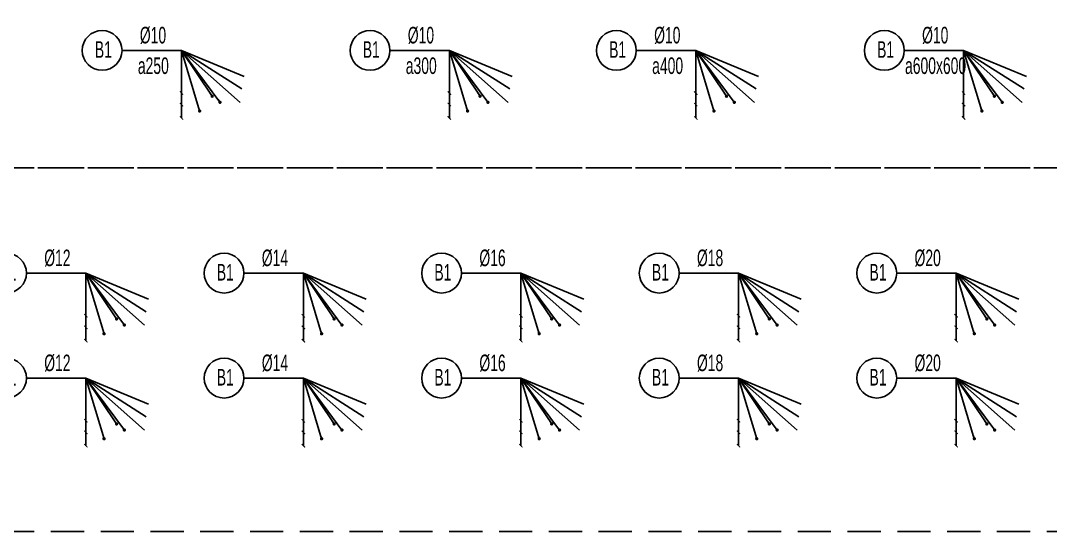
# Model space of a CAD drawing. Header units: millimetres. Extents: x -147841 to 368790, y -162721 to 84261.
# Drawn here: x -5617 to 2138, y -63644 to -59794 of the extents above; entities that cross this region are included whole.
import ezdxf
from ezdxf.enums import TextEntityAlignment as Align

# ---------------------------------------------------------------- set-up
doc = ezdxf.new("R2010")
doc.units = ezdxf.units.MM
doc.header["$LTSCALE"] = 1000
doc.header["$MEASUREMENT"] = 0
doc.linetypes.add('HIDDEN', pattern=[0.375, 0.25, -0.125])
doc.layers.get('0').update_dxf_attribs({"linetype": 'CONTINUOUS', "lineweight": 18})
doc.layers.add('KC-Cotthep', color=8, linetype='CONTINUOUS')
doc.layers.add('KC-Khuat', color=9, linetype='HIDDEN')
doc.styles.add('ARIAL', font='arial.ttf', dxfattribs={"width": 0.7})
doc.dimstyles.new('2.5-50', dxfattribs={"dimscale": 50, "dimtxt": 2.5, "dimasz": 1, "dimexe": 1, "dimexo": 2, "dimgap": 1, "dimtad": 1, "dimdec": 1, "dimdsep": 46, "dimtxsty": 'ARIAL', "dimblk": 'ARCHTICK', "dimcen": -1, "dimdle": 1, "dimclrd": 256, "dimclre": 256, "dimclrt": 3, "dimadec": 0, "dimazin": 2, "dimtfac": 0.1, "dimtdec": 1, "dimtmove": 0, "dimatfit": 1, "dimldrblk": 'ARCHTICK', "dimfxl": 1, "dimtvp": 0.833333, "dimtfill": 1, "dimtolj": 1, "dimtzin": 12, "dimarcsym": 0})

# ---------------------------------------------------------------- blocks, each defined once
blk = doc.blocks.new('att_thep_2')
blk.add_circle((-300, 0), 300)
at = {"color": 3, "style": 'ARIAL', "width": 0.6}
blk.add_attdef('DK', text='', height=250, dxfattribs=at).set_placement((467, 105), align=Align.CENTER)
at = {"color": 31, "style": 'ARIAL', "width": 0.6}
blk.add_attdef('SH', text='', height=250, dxfattribs=at).set_placement((-281, -111), align=Align.CENTER)
at = {"color": 2, "style": 'ARIAL', "width": 0.6}
blk.add_attdef('KC', text='', height=250, dxfattribs=at).set_placement((472, -355), align=Align.CENTER)
blk = doc.blocks.new('_ARCHTICK')
at = {"color": 0, "linetype": 'ByBlock', "const_width": 0.3}
blk.add_lwpolyline([(-0.5, -0.5), (0.5, 0.5)], dxfattribs=at)

msp = doc.modelspace()

# ---------------------------------------------------------------- linework, layer by layer
at = {"layer": 'KC-Khuat'}
for points in [[(-11486.29, -58161.96), (14360.78, -58161.96), (14360.78, -60903.18), (-11486.29, -60903.18)], [(-11486.29, -60903.18), (14360.78, -60903.18), (14360.78, -63644.4), (-11486.29, -63644.4)]]:
    msp.add_lwpolyline(points, close=True, dxfattribs=at)

# ---------------------------------------------------------------- block references
at = {"layer": 'KC-Cotthep'}
ref = msp.add_blockref('att_thep_2', (-4853.59, -60018.66), dxfattribs=dict(at, xscale=0.5, yscale=0.5, zscale=0.5))
ref.add_attrib('KC', 'a250', dxfattribs={"layer": '0', "color": 5, "height": 125, "style": 'ARIAL', "width": 0.6}).set_placement((-4617.65, -60196.31), align=Align.CENTER)
ref.add_attrib('DK', '%%C10', dxfattribs={"layer": '0', "color": 15, "height": 125, "style": 'ARIAL', "width": 0.6}).set_placement((-4620.29, -59965.96), align=Align.CENTER)
ref.add_attrib('SH', 'B1', dxfattribs={"layer": '0', "color": 31, "height": 125, "style": 'ARIAL', "width": 0.6}).set_placement((-4994.08, -60074.4), align=Align.CENTER)
ref = msp.add_blockref('att_thep_2', (-2835.73, -60018.66), dxfattribs=dict(at, xscale=0.5, yscale=0.5, zscale=0.5))
ref.add_attrib('KC', 'a300', dxfattribs={"layer": '0', "color": 3, "height": 125, "style": 'ARIAL', "width": 0.6}).set_placement((-2599.8, -60196.31), align=Align.CENTER)
ref.add_attrib('DK', '%%C10', dxfattribs={"layer": '0', "color": 15, "height": 125, "style": 'ARIAL', "width": 0.6}).set_placement((-2602.43, -59965.96), align=Align.CENTER)
ref.add_attrib('SH', 'B1', dxfattribs={"layer": '0', "color": 31, "height": 125, "style": 'ARIAL', "width": 0.6}).set_placement((-2976.22, -60074.4), align=Align.CENTER)
ref = msp.add_blockref('att_thep_2', (-980.23, -60018.66), dxfattribs=dict(at, xscale=0.5, yscale=0.5, zscale=0.5))
ref.add_attrib('KC', 'a400', dxfattribs={"layer": '0', "color": 4, "height": 125, "style": 'ARIAL', "width": 0.6}).set_placement((-744.3, -60196.31), align=Align.CENTER)
ref.add_attrib('DK', '%%C10', dxfattribs={"layer": '0', "color": 15, "height": 125, "style": 'ARIAL', "width": 0.6}).set_placement((-746.93, -59965.96), align=Align.CENTER)
ref.add_attrib('SH', 'B1', dxfattribs={"layer": '0', "color": 31, "height": 125, "style": 'ARIAL', "width": 0.6}).set_placement((-1120.72, -60074.4), align=Align.CENTER)
ref = msp.add_blockref('att_thep_2', (1037.63, -60018.66), dxfattribs=dict(at, xscale=0.5, yscale=0.5, zscale=0.5))
ref.add_attrib('KC', 'a600x600', dxfattribs={"layer": '0', "color": 6, "height": 125, "style": 'ARIAL', "width": 0.6}).set_placement((1273.56, -60196.31), align=Align.CENTER)
ref.add_attrib('DK', '%%C10', dxfattribs={"layer": '0', "color": 15, "height": 125, "style": 'ARIAL', "width": 0.6}).set_placement((1270.92, -59965.96), align=Align.CENTER)
ref.add_attrib('SH', 'B1', dxfattribs={"layer": '0', "color": 31, "height": 125, "style": 'ARIAL', "width": 0.6}).set_placement((897.13, -60074.4), align=Align.CENTER)
ref = msp.add_blockref('att_thep_2', (-5573.58, -61697.52), dxfattribs=dict(at, xscale=0.5, yscale=0.5, zscale=0.5))
ref.add_attrib('DK', '%%C12', dxfattribs={"layer": '0', "color": 215, "height": 125, "style": 'ARIAL', "width": 0.6}).set_placement((-5340.29, -61644.82), align=Align.CENTER)
ref.add_attrib('SH', 'B1', dxfattribs={"layer": '0', "color": 31, "height": 125, "style": 'ARIAL', "width": 0.6}).set_placement((-5714.08, -61753.26), align=Align.CENTER)
ref = msp.add_blockref('att_thep_2', (-3935.03, -61697.52), dxfattribs=dict(at, xscale=0.5, yscale=0.5, zscale=0.5))
ref.add_attrib('DK', '%%C14', dxfattribs={"layer": '0', "color": 125, "height": 125, "style": 'ARIAL', "width": 0.6}).set_placement((-3701.73, -61644.82), align=Align.CENTER)
ref.add_attrib('SH', 'B1', dxfattribs={"layer": '0', "color": 31, "height": 125, "style": 'ARIAL', "width": 0.6}).set_placement((-4075.52, -61753.26), align=Align.CENTER)
ref = msp.add_blockref('att_thep_2', (-2296.48, -61697.52), dxfattribs=dict(at, xscale=0.5, yscale=0.5, zscale=0.5))
ref.add_attrib('DK', '%%C16', dxfattribs={"layer": '0', "color": 6, "height": 125, "style": 'ARIAL', "width": 0.6}).set_placement((-2063.18, -61644.82), align=Align.CENTER)
ref.add_attrib('SH', 'B1', dxfattribs={"layer": '0', "color": 31, "height": 125, "style": 'ARIAL', "width": 0.6}).set_placement((-2436.97, -61753.26), align=Align.CENTER)
ref = msp.add_blockref('att_thep_2', (-657.93, -61697.52), dxfattribs=dict(at, xscale=0.5, yscale=0.5, zscale=0.5))
ref.add_attrib('DK', '%%C18', dxfattribs={"layer": '0', "color": 4, "height": 125, "style": 'ARIAL', "width": 0.6}).set_placement((-424.63, -61644.82), align=Align.CENTER)
ref.add_attrib('SH', 'B1', dxfattribs={"layer": '0', "color": 31, "height": 125, "style": 'ARIAL', "width": 0.6}).set_placement((-798.42, -61753.26), align=Align.CENTER)
ref = msp.add_blockref('att_thep_2', (980.62, -61697.52), dxfattribs=dict(at, xscale=0.5, yscale=0.5, zscale=0.5))
ref.add_attrib('DK', '%%C20', dxfattribs={"layer": '0', "color": 1, "height": 125, "style": 'ARIAL', "width": 0.6}).set_placement((1213.92, -61644.82), align=Align.CENTER)
ref.add_attrib('SH', 'B1', dxfattribs={"layer": '0', "color": 31, "height": 125, "style": 'ARIAL', "width": 0.6}).set_placement((840.13, -61753.26), align=Align.CENTER)
ref = msp.add_blockref('att_thep_2', (-5573.58, -62488.95), dxfattribs=dict(at, xscale=0.5, yscale=0.5, zscale=0.5))
ref.add_attrib('DK', '%%C12', dxfattribs={"layer": '0', "color": 215, "height": 125, "style": 'ARIAL', "width": 0.6}).set_placement((-5340.29, -62436.24), align=Align.CENTER)
ref.add_attrib('SH', 'B1', dxfattribs={"layer": '0', "color": 31, "height": 125, "style": 'ARIAL', "width": 0.6}).set_placement((-5714.08, -62544.68), align=Align.CENTER)
ref = msp.add_blockref('att_thep_2', (-3935.03, -62488.95), dxfattribs=dict(at, xscale=0.5, yscale=0.5, zscale=0.5))
ref.add_attrib('DK', '%%C14', dxfattribs={"layer": '0', "color": 125, "height": 125, "style": 'ARIAL', "width": 0.6}).set_placement((-3701.73, -62436.24), align=Align.CENTER)
ref.add_attrib('SH', 'B1', dxfattribs={"layer": '0', "color": 31, "height": 125, "style": 'ARIAL', "width": 0.6}).set_placement((-4075.52, -62544.68), align=Align.CENTER)
ref = msp.add_blockref('att_thep_2', (-2296.48, -62488.95), dxfattribs=dict(at, xscale=0.5, yscale=0.5, zscale=0.5))
ref.add_attrib('DK', '%%C16', dxfattribs={"layer": '0', "color": 6, "height": 125, "style": 'ARIAL', "width": 0.6}).set_placement((-2063.18, -62436.24), align=Align.CENTER)
ref.add_attrib('SH', 'B1', dxfattribs={"layer": '0', "color": 31, "height": 125, "style": 'ARIAL', "width": 0.6}).set_placement((-2436.97, -62544.68), align=Align.CENTER)
ref = msp.add_blockref('att_thep_2', (-657.93, -62488.95), dxfattribs=dict(at, xscale=0.5, yscale=0.5, zscale=0.5))
ref.add_attrib('DK', '%%C18', dxfattribs={"layer": '0', "color": 4, "height": 125, "style": 'ARIAL', "width": 0.6}).set_placement((-424.63, -62436.24), align=Align.CENTER)
ref.add_attrib('SH', 'B1', dxfattribs={"layer": '0', "color": 31, "height": 125, "style": 'ARIAL', "width": 0.6}).set_placement((-798.42, -62544.68), align=Align.CENTER)
ref = msp.add_blockref('att_thep_2', (980.62, -62488.95), dxfattribs=dict(at, xscale=0.5, yscale=0.5, zscale=0.5))
ref.add_attrib('DK', '%%C20', dxfattribs={"layer": '0', "color": 1, "height": 125, "style": 'ARIAL', "width": 0.6}).set_placement((1213.92, -62436.24), align=Align.CENTER)
ref.add_attrib('SH', 'B1', dxfattribs={"layer": '0', "color": 31, "height": 125, "style": 'ARIAL', "width": 0.6}).set_placement((840.13, -62544.68), align=Align.CENTER)

# ---------------------------------------------------------------- leaders
at = {"layer": 'KC-Cotthep', "linetype": 'ByBlock'}
for points, override in [([(-4174.55, -60363.83), (-4406.3, -60018.66), (-4853.59, -60018.66)], {"dimasz": 0.5, "dimldrblk": 'DOT'}), ([(-4268.88, -60475.33), (-4406.3, -60018.66), (-4853.59, -60018.66)], {"dimasz": 0.5, "dimldrblk": 'DOT'}), ([(-4115.68, -60409.73), (-4406.3, -60018.66), (-4853.59, -60018.66)], {"dimasz": 0.5, "dimldrblk": 'DOT'}), ([(-3933.8, -60215.19), (-4406.3, -60018.66), (-4853.59, -60018.66)], {"dimasz": 0.5, "dimldrblk": 'None'}), ([(-3951.31, -60309.23), (-4406.3, -60018.66), (-4853.59, -60018.66)], {"dimasz": 0.5, "dimldrblk": 'None'}), ([(-3964.44, -60412.01), (-4406.3, -60018.66), (-4853.59, -60018.66)], {"dimasz": 0.5, "dimldrblk": 'None'}), ([(-4406.3, -60527.91), (-4406.3, -60018.66), (-4853.59, -60018.66)], {"dimasz": 0.5}), ([(-4406.3, -60427.32), (-4406.3, -60018.66), (-4853.59, -60018.66)], {"dimasz": 0.5}), ([(-4406.3, -60339.85), (-4406.3, -60018.66), (-4853.59, -60018.66)], {"dimasz": 0.5}), ([(-2156.7, -60363.83), (-2388.44, -60018.66), (-2835.73, -60018.66)], {"dimasz": 0.5, "dimldrblk": 'DOT'}), ([(-2251.02, -60475.33), (-2388.44, -60018.66), (-2835.73, -60018.66)], {"dimasz": 0.5, "dimldrblk": 'DOT'}), ([(-2097.83, -60409.73), (-2388.44, -60018.66), (-2835.73, -60018.66)], {"dimasz": 0.5, "dimldrblk": 'DOT'}), ([(-1915.95, -60215.19), (-2388.44, -60018.66), (-2835.73, -60018.66)], {"dimasz": 0.5, "dimldrblk": 'None'}), ([(-1933.45, -60309.23), (-2388.44, -60018.66), (-2835.73, -60018.66)], {"dimasz": 0.5, "dimldrblk": 'None'}), ([(-1946.59, -60412.01), (-2388.44, -60018.66), (-2835.73, -60018.66)], {"dimasz": 0.5, "dimldrblk": 'None'}), ([(-2388.44, -60527.91), (-2388.44, -60018.66), (-2835.73, -60018.66)], {"dimasz": 0.5}), ([(-2388.44, -60427.32), (-2388.44, -60018.66), (-2835.73, -60018.66)], {"dimasz": 0.5}), ([(-2388.44, -60339.85), (-2388.44, -60018.66), (-2835.73, -60018.66)], {"dimasz": 0.5}), ([(-301.2, -60363.83), (-532.94, -60018.66), (-980.23, -60018.66)], {"dimasz": 0.5, "dimldrblk": 'DOT'}), ([(-395.52, -60475.33), (-532.94, -60018.66), (-980.23, -60018.66)], {"dimasz": 0.5, "dimldrblk": 'DOT'}), ([(-242.33, -60409.73), (-532.94, -60018.66), (-980.23, -60018.66)], {"dimasz": 0.5, "dimldrblk": 'DOT'}), ([(-60.44, -60215.19), (-532.94, -60018.66), (-980.23, -60018.66)], {"dimasz": 0.5, "dimldrblk": 'None'}), ([(-77.95, -60309.23), (-532.94, -60018.66), (-980.23, -60018.66)], {"dimasz": 0.5, "dimldrblk": 'None'}), ([(-91.09, -60412.01), (-532.94, -60018.66), (-980.23, -60018.66)], {"dimasz": 0.5, "dimldrblk": 'None'}), ([(-532.94, -60527.91), (-532.94, -60018.66), (-980.23, -60018.66)], {"dimasz": 0.5}), ([(-532.94, -60427.32), (-532.94, -60018.66), (-980.23, -60018.66)], {"dimasz": 0.5}), ([(-532.94, -60339.85), (-532.94, -60018.66), (-980.23, -60018.66)], {"dimasz": 0.5}), ([(1716.66, -60363.83), (1484.92, -60018.66), (1037.63, -60018.66)], {"dimasz": 0.5, "dimldrblk": 'DOT'}), ([(1622.34, -60475.33), (1484.92, -60018.66), (1037.63, -60018.66)], {"dimasz": 0.5, "dimldrblk": 'DOT'}), ([(1775.53, -60409.73), (1484.92, -60018.66), (1037.63, -60018.66)], {"dimasz": 0.5, "dimldrblk": 'DOT'}), ([(1957.41, -60215.19), (1484.92, -60018.66), (1037.63, -60018.66)], {"dimasz": 0.5, "dimldrblk": 'None'}), ([(1939.9, -60309.23), (1484.92, -60018.66), (1037.63, -60018.66)], {"dimasz": 0.5, "dimldrblk": 'None'}), ([(1926.77, -60412.01), (1484.92, -60018.66), (1037.63, -60018.66)], {"dimasz": 0.5, "dimldrblk": 'None'}), ([(1484.92, -60527.91), (1484.92, -60018.66), (1037.63, -60018.66)], {"dimasz": 0.5}), ([(1484.92, -60427.32), (1484.92, -60018.66), (1037.63, -60018.66)], {"dimasz": 0.5}), ([(1484.92, -60339.85), (1484.92, -60018.66), (1037.63, -60018.66)], {"dimasz": 0.5}), ([(-4894.55, -62042.69), (-5126.29, -61697.52), (-5573.58, -61697.52)], {"dimasz": 0.5, "dimldrblk": 'DOT'}), ([(-4988.87, -62154.19), (-5126.29, -61697.52), (-5573.58, -61697.52)], {"dimasz": 0.5, "dimldrblk": 'DOT'}), ([(-4835.68, -62088.59), (-5126.29, -61697.52), (-5573.58, -61697.52)], {"dimasz": 0.5, "dimldrblk": 'DOT'}), ([(-4653.8, -61894.05), (-5126.29, -61697.52), (-5573.58, -61697.52)], {"dimasz": 0.5, "dimldrblk": 'None'}), ([(-4671.31, -61988.09), (-5126.29, -61697.52), (-5573.58, -61697.52)], {"dimasz": 0.5, "dimldrblk": 'None'}), ([(-4684.44, -62090.87), (-5126.29, -61697.52), (-5573.58, -61697.52)], {"dimasz": 0.5, "dimldrblk": 'None'}), ([(-5126.29, -62206.77), (-5126.29, -61697.52), (-5573.58, -61697.52)], {"dimasz": 0.5}), ([(-5126.29, -62106.18), (-5126.29, -61697.52), (-5573.58, -61697.52)], {"dimasz": 0.5}), ([(-5126.29, -62018.71), (-5126.29, -61697.52), (-5573.58, -61697.52)], {"dimasz": 0.5}), ([(-3256, -62042.69), (-3487.74, -61697.52), (-3935.03, -61697.52)], {"dimasz": 0.5, "dimldrblk": 'DOT'}), ([(-3350.32, -62154.19), (-3487.74, -61697.52), (-3935.03, -61697.52)], {"dimasz": 0.5, "dimldrblk": 'DOT'}), ([(-3197.13, -62088.59), (-3487.74, -61697.52), (-3935.03, -61697.52)], {"dimasz": 0.5, "dimldrblk": 'DOT'}), ([(-3015.25, -61894.05), (-3487.74, -61697.52), (-3935.03, -61697.52)], {"dimasz": 0.5, "dimldrblk": 'None'}), ([(-3032.75, -61988.09), (-3487.74, -61697.52), (-3935.03, -61697.52)], {"dimasz": 0.5, "dimldrblk": 'None'}), ([(-3045.89, -62090.87), (-3487.74, -61697.52), (-3935.03, -61697.52)], {"dimasz": 0.5, "dimldrblk": 'None'}), ([(-3487.74, -62206.77), (-3487.74, -61697.52), (-3935.03, -61697.52)], {"dimasz": 0.5}), ([(-3487.74, -62106.18), (-3487.74, -61697.52), (-3935.03, -61697.52)], {"dimasz": 0.5}), ([(-3487.74, -62018.71), (-3487.74, -61697.52), (-3935.03, -61697.52)], {"dimasz": 0.5}), ([(-1617.44, -62042.69), (-1849.19, -61697.52), (-2296.48, -61697.52)], {"dimasz": 0.5, "dimldrblk": 'DOT'}), ([(-1711.77, -62154.19), (-1849.19, -61697.52), (-2296.48, -61697.52)], {"dimasz": 0.5, "dimldrblk": 'DOT'}), ([(-1558.57, -62088.59), (-1849.19, -61697.52), (-2296.48, -61697.52)], {"dimasz": 0.5, "dimldrblk": 'DOT'}), ([(-1376.69, -61894.05), (-1849.19, -61697.52), (-2296.48, -61697.52)], {"dimasz": 0.5, "dimldrblk": 'None'}), ([(-1394.2, -61988.09), (-1849.19, -61697.52), (-2296.48, -61697.52)], {"dimasz": 0.5, "dimldrblk": 'None'}), ([(-1407.33, -62090.87), (-1849.19, -61697.52), (-2296.48, -61697.52)], {"dimasz": 0.5, "dimldrblk": 'None'}), ([(-1849.19, -62206.77), (-1849.19, -61697.52), (-2296.48, -61697.52)], {"dimasz": 0.5}), ([(-1849.19, -62106.18), (-1849.19, -61697.52), (-2296.48, -61697.52)], {"dimasz": 0.5}), ([(-1849.19, -62018.71), (-1849.19, -61697.52), (-2296.48, -61697.52)], {"dimasz": 0.5}), ([(21.11, -62042.69), (-210.64, -61697.52), (-657.93, -61697.52)], {"dimasz": 0.5, "dimldrblk": 'DOT'}), ([(-73.22, -62154.19), (-210.64, -61697.52), (-657.93, -61697.52)], {"dimasz": 0.5, "dimldrblk": 'DOT'}), ([(79.98, -62088.59), (-210.64, -61697.52), (-657.93, -61697.52)], {"dimasz": 0.5, "dimldrblk": 'DOT'}), ([(261.86, -61894.05), (-210.64, -61697.52), (-657.93, -61697.52)], {"dimasz": 0.5, "dimldrblk": 'None'}), ([(244.35, -61988.09), (-210.64, -61697.52), (-657.93, -61697.52)], {"dimasz": 0.5, "dimldrblk": 'None'}), ([(231.22, -62090.87), (-210.64, -61697.52), (-657.93, -61697.52)], {"dimasz": 0.5, "dimldrblk": 'None'}), ([(-210.64, -62206.77), (-210.64, -61697.52), (-657.93, -61697.52)], {"dimasz": 0.5}), ([(-210.64, -62106.18), (-210.64, -61697.52), (-657.93, -61697.52)], {"dimasz": 0.5}), ([(-210.64, -62018.71), (-210.64, -61697.52), (-657.93, -61697.52)], {"dimasz": 0.5}), ([(1659.66, -62042.69), (1427.91, -61697.52), (980.62, -61697.52)], {"dimasz": 0.5, "dimldrblk": 'DOT'}), ([(1565.33, -62154.19), (1427.91, -61697.52), (980.62, -61697.52)], {"dimasz": 0.5, "dimldrblk": 'DOT'}), ([(1718.53, -62088.59), (1427.91, -61697.52), (980.62, -61697.52)], {"dimasz": 0.5, "dimldrblk": 'DOT'}), ([(1900.41, -61894.05), (1427.91, -61697.52), (980.62, -61697.52)], {"dimasz": 0.5, "dimldrblk": 'None'}), ([(1882.9, -61988.09), (1427.91, -61697.52), (980.62, -61697.52)], {"dimasz": 0.5, "dimldrblk": 'None'}), ([(1869.77, -62090.87), (1427.91, -61697.52), (980.62, -61697.52)], {"dimasz": 0.5, "dimldrblk": 'None'}), ([(1427.91, -62206.77), (1427.91, -61697.52), (980.62, -61697.52)], {"dimasz": 0.5}), ([(1427.91, -62106.18), (1427.91, -61697.52), (980.62, -61697.52)], {"dimasz": 0.5}), ([(1427.91, -62018.71), (1427.91, -61697.52), (980.62, -61697.52)], {"dimasz": 0.5}), ([(-4894.55, -62834.11), (-5126.29, -62488.95), (-5573.58, -62488.95)], {"dimasz": 0.5, "dimldrblk": 'DOT'}), ([(-4988.87, -62945.61), (-5126.29, -62488.95), (-5573.58, -62488.95)], {"dimasz": 0.5, "dimldrblk": 'DOT'}), ([(-4835.68, -62880.01), (-5126.29, -62488.95), (-5573.58, -62488.95)], {"dimasz": 0.5, "dimldrblk": 'DOT'}), ([(-4653.8, -62685.48), (-5126.29, -62488.95), (-5573.58, -62488.95)], {"dimasz": 0.5, "dimldrblk": 'None'}), ([(-4671.31, -62779.51), (-5126.29, -62488.95), (-5573.58, -62488.95)], {"dimasz": 0.5, "dimldrblk": 'None'}), ([(-4684.44, -62882.29), (-5126.29, -62488.95), (-5573.58, -62488.95)], {"dimasz": 0.5, "dimldrblk": 'None'}), ([(-5126.29, -62998.2), (-5126.29, -62488.95), (-5573.58, -62488.95)], {"dimasz": 0.5}), ([(-5126.29, -62897.6), (-5126.29, -62488.95), (-5573.58, -62488.95)], {"dimasz": 0.5}), ([(-5126.29, -62810.13), (-5126.29, -62488.95), (-5573.58, -62488.95)], {"dimasz": 0.5}), ([(-3256, -62834.11), (-3487.74, -62488.95), (-3935.03, -62488.95)], {"dimasz": 0.5, "dimldrblk": 'DOT'}), ([(-3350.32, -62945.61), (-3487.74, -62488.95), (-3935.03, -62488.95)], {"dimasz": 0.5, "dimldrblk": 'DOT'}), ([(-3197.13, -62880.01), (-3487.74, -62488.95), (-3935.03, -62488.95)], {"dimasz": 0.5, "dimldrblk": 'DOT'}), ([(-3015.25, -62685.48), (-3487.74, -62488.95), (-3935.03, -62488.95)], {"dimasz": 0.5, "dimldrblk": 'None'}), ([(-3032.75, -62779.51), (-3487.74, -62488.95), (-3935.03, -62488.95)], {"dimasz": 0.5, "dimldrblk": 'None'}), ([(-3045.89, -62882.29), (-3487.74, -62488.95), (-3935.03, -62488.95)], {"dimasz": 0.5, "dimldrblk": 'None'}), ([(-3487.74, -62998.2), (-3487.74, -62488.95), (-3935.03, -62488.95)], {"dimasz": 0.5}), ([(-3487.74, -62897.6), (-3487.74, -62488.95), (-3935.03, -62488.95)], {"dimasz": 0.5}), ([(-3487.74, -62810.13), (-3487.74, -62488.95), (-3935.03, -62488.95)], {"dimasz": 0.5}), ([(-1617.44, -62834.11), (-1849.19, -62488.95), (-2296.48, -62488.95)], {"dimasz": 0.5, "dimldrblk": 'DOT'}), ([(-1711.77, -62945.61), (-1849.19, -62488.95), (-2296.48, -62488.95)], {"dimasz": 0.5, "dimldrblk": 'DOT'}), ([(-1558.57, -62880.01), (-1849.19, -62488.95), (-2296.48, -62488.95)], {"dimasz": 0.5, "dimldrblk": 'DOT'}), ([(-1376.69, -62685.48), (-1849.19, -62488.95), (-2296.48, -62488.95)], {"dimasz": 0.5, "dimldrblk": 'None'}), ([(-1394.2, -62779.51), (-1849.19, -62488.95), (-2296.48, -62488.95)], {"dimasz": 0.5, "dimldrblk": 'None'}), ([(-1407.33, -62882.29), (-1849.19, -62488.95), (-2296.48, -62488.95)], {"dimasz": 0.5, "dimldrblk": 'None'}), ([(-1849.19, -62998.2), (-1849.19, -62488.95), (-2296.48, -62488.95)], {"dimasz": 0.5}), ([(-1849.19, -62897.6), (-1849.19, -62488.95), (-2296.48, -62488.95)], {"dimasz": 0.5}), ([(-1849.19, -62810.13), (-1849.19, -62488.95), (-2296.48, -62488.95)], {"dimasz": 0.5}), ([(21.11, -62834.11), (-210.64, -62488.95), (-657.93, -62488.95)], {"dimasz": 0.5, "dimldrblk": 'DOT'}), ([(-73.22, -62945.61), (-210.64, -62488.95), (-657.93, -62488.95)], {"dimasz": 0.5, "dimldrblk": 'DOT'}), ([(79.98, -62880.01), (-210.64, -62488.95), (-657.93, -62488.95)], {"dimasz": 0.5, "dimldrblk": 'DOT'}), ([(261.86, -62685.48), (-210.64, -62488.95), (-657.93, -62488.95)], {"dimasz": 0.5, "dimldrblk": 'None'}), ([(244.35, -62779.51), (-210.64, -62488.95), (-657.93, -62488.95)], {"dimasz": 0.5, "dimldrblk": 'None'}), ([(231.22, -62882.29), (-210.64, -62488.95), (-657.93, -62488.95)], {"dimasz": 0.5, "dimldrblk": 'None'}), ([(-210.64, -62998.2), (-210.64, -62488.95), (-657.93, -62488.95)], {"dimasz": 0.5}), ([(-210.64, -62897.6), (-210.64, -62488.95), (-657.93, -62488.95)], {"dimasz": 0.5}), ([(-210.64, -62810.13), (-210.64, -62488.95), (-657.93, -62488.95)], {"dimasz": 0.5}), ([(1659.66, -62834.11), (1427.91, -62488.95), (980.62, -62488.95)], {"dimasz": 0.5, "dimldrblk": 'DOT'}), ([(1565.33, -62945.61), (1427.91, -62488.95), (980.62, -62488.95)], {"dimasz": 0.5, "dimldrblk": 'DOT'}), ([(1718.53, -62880.01), (1427.91, -62488.95), (980.62, -62488.95)], {"dimasz": 0.5, "dimldrblk": 'DOT'}), ([(1900.41, -62685.48), (1427.91, -62488.95), (980.62, -62488.95)], {"dimasz": 0.5, "dimldrblk": 'None'}), ([(1882.9, -62779.51), (1427.91, -62488.95), (980.62, -62488.95)], {"dimasz": 0.5, "dimldrblk": 'None'}), ([(1869.77, -62882.29), (1427.91, -62488.95), (980.62, -62488.95)], {"dimasz": 0.5, "dimldrblk": 'None'}), ([(1427.91, -62998.2), (1427.91, -62488.95), (980.62, -62488.95)], {"dimasz": 0.5}), ([(1427.91, -62897.6), (1427.91, -62488.95), (980.62, -62488.95)], {"dimasz": 0.5}), ([(1427.91, -62810.13), (1427.91, -62488.95), (980.62, -62488.95)], {"dimasz": 0.5})]:
    msp.add_leader(points, dimstyle='2.5-50', override=override, dxfattribs=at)

doc.saveas('drawing.dxf')
